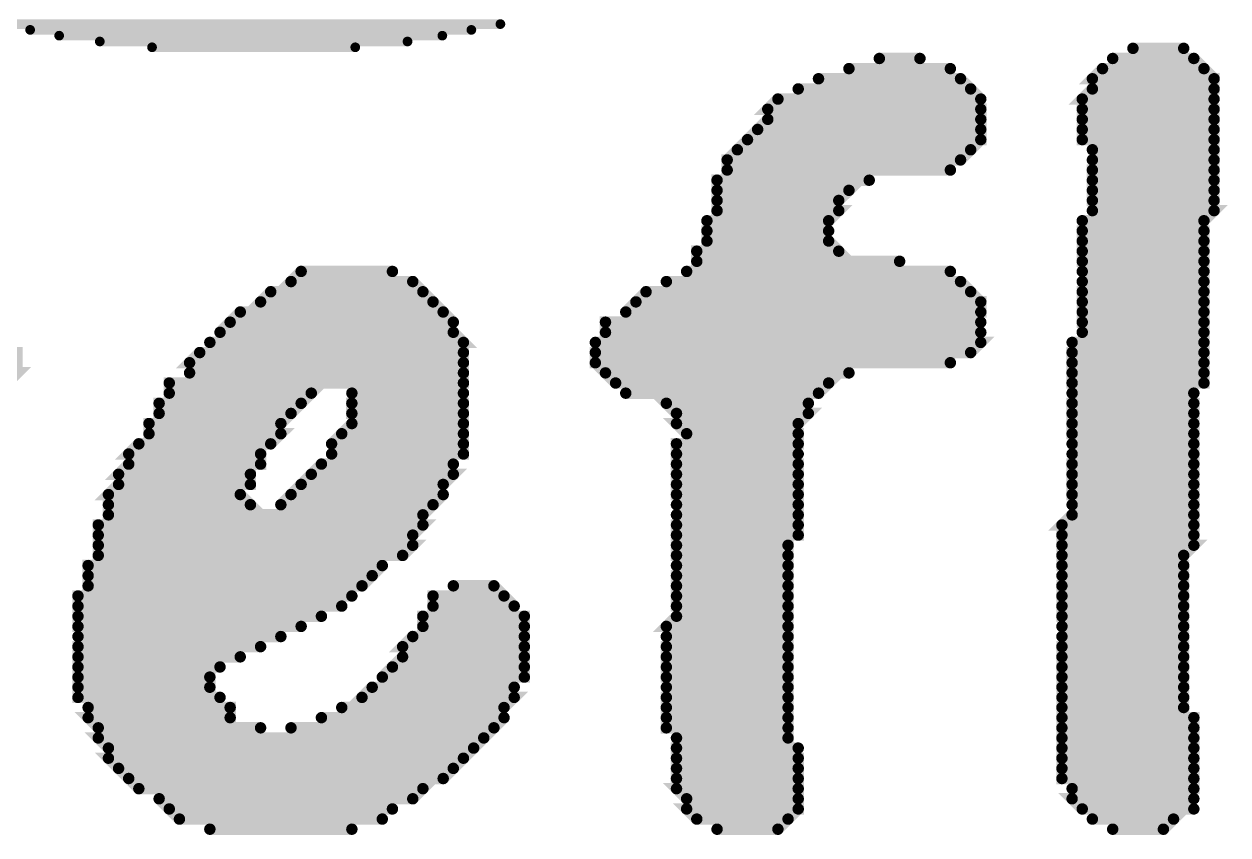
# Model space of a CAD drawing. Extents: x -3 to 111, y -1 to 54.
# Drawn here: x 78.047 to 81.207, y 8.837 to 10.967 of the extents above; entities that cross this region are included whole.
import ezdxf

# ---------------------------------------------------------------- set-up
doc = ezdxf.new("R2010")
doc.units = 0
doc.layers.add('PART_TOP_2DLINE_126', color=254, linetype='CONTINUOUS')

# ---------------------------------------------------------------- blocks, each defined once
blk = doc.blocks.new('SMOOTH_0$0254')
at = {"const_width": 0.0127}
blk.add_lwpolyline([(-0.00635, 0, 1), (0.00635, 0, 1)], format="xyb", close=True, dxfattribs=at)
blk = doc.blocks.new('SMOOTH_0$03')
at = {"const_width": 0.015}
blk.add_lwpolyline([(-0.0075, 0, 1), (0.0075, 0, 1)], format="xyb", close=True, dxfattribs=at)
blk = doc.blocks.new('PART_BODY_TOP_176')
at = {"layer": 'PART_TOP_2DLINE_126'}
for points, const_width in [([(3.5574, 0.7765), (4.868, 0.7765)], 0.0254), ([(3.6336, 0.7613), (4.7918, 0.7613)], 0.0254), ([(3.7098, 0.7461), (4.7156, 0.7461)], 0.0254), ([(3.8164, 0.7308), (4.6242, 0.7308)], 0.0254), ([(3.9536, 0.7156), (4.487, 0.7156)], 0.0254), ([(6.5284, 0.7128), (6.6616, 0.7128)], 0.03), ([(5.8627, 0.6862), (5.9693, 0.6862)], 0.03), ([(6.7414, 0.5796), (6.3953, 0.5796), (6.4219, 0.6063), (6.7414, 0.6063), (6.7414, 0.6329), (6.4219, 0.6329), (6.4485, 0.6595), (6.7148, 0.6595), (6.6882, 0.6862), (6.4752, 0.6862)], 0.03), ([(5.7829, 0.6595), (6.0491, 0.6595)], 0.03), ([(5.6497, 0.6063), (6.1024, 0.6063), (6.0758, 0.6329), (5.703, 0.6329)], 0.03), ([(6.0491, 0.3933), (5.4633, 0.3933), (5.4633, 0.4199), (6.0758, 0.4199), (6.1024, 0.4465), (5.49, 0.4465), (5.5166, 0.4731), (6.129, 0.4731), (6.129, 0.4998), (5.5432, 0.4998), (5.5698, 0.5264), (6.129, 0.5264), (6.129, 0.553), (5.5698, 0.553), (5.5965, 0.5796), (6.129, 0.5796)], 0.03), ([(6.4219, 0.4199), (6.7414, 0.4199), (6.7414, 0.4465), (6.4219, 0.4465)], 0.03), ([(5.4101, 0.2601), (5.7296, 0.2601), (5.7562, 0.2867), (5.4367, 0.2867), (5.4367, 0.3134), (5.7562, 0.3134), (5.7829, 0.34), (5.4367, 0.34), (5.4367, 0.3666), (5.8361, 0.3666)], 0.03), ([(6.3953, 0.2601), (6.7148, 0.2601), (6.7414, 0.2867), (6.4219, 0.2867)], 0.03), ([(5.916, 0.1536), (5.3835, 0.1536), (5.3835, 0.1802), (5.7562, 0.1802), (5.7296, 0.2069), (5.4101, 0.2069), (5.4101, 0.2335), (5.7296, 0.2335)], 0.03), ([(4.7444, -0.0062), (4.1586, -0.0062), (4.1852, 0.0205), (4.7178, 0.0205), (4.6911, 0.0471), (4.2385, 0.0471), (4.2651, 0.0737), (4.6645, 0.0737), (4.6379, 0.1004), (4.3184, 0.1004), (4.345, 0.127), (4.5846, 0.127)], 0.03), ([(5.3568, 0.127), (6.0491, 0.127)], 0.03), ([(6.3953, 0.1004), (6.7148, 0.1004), (6.7148, 0.127), (6.3953, 0.127)], 0.03), ([(5.1971, 0.0205), (6.129, 0.0205), (6.129, 0.0471), (5.2237, 0.0471), (5.2503, 0.0737), (6.1024, 0.0737), (6.0758, 0.1004), (5.3036, 0.1004)], 0.03), ([(6.129, -0.0328), (5.1438, -0.0328), (5.1438, -0.0062), (6.129, -0.0062)], 0.03), ([(4.1053, -0.0594), (4.771, -0.0594), (4.7444, -0.0328), (4.132, -0.0328)], 0.03), ([(6.3687, -0.0594), (6.7148, -0.0594), (6.7148, -0.0328), (6.3953, -0.0328)], 0.03), ([(6.0491, -0.1127), (5.1172, -0.1127), (5.1172, -0.086), (6.1024, -0.086), (6.129, -0.0594), (5.1172, -0.0594)], 0.03), ([(4.0521, -0.1393), (4.771, -0.1393), (4.771, -0.086), (4.0787, -0.086), (4.0521, -0.1127), (4.771, -0.1127), (4.771, -0.1659), (3.9988, -0.1659), (3.9988, -0.1926), (4.3716, -0.1926), (4.345, -0.2192), (3.9722, -0.2192), (3.9722, -0.2458), (4.3184, -0.2458), (4.2917, -0.2724), (3.9456, -0.2724), (3.9456, -0.2991), (4.2917, -0.2991), (4.2651, -0.3257), (3.9189, -0.3257), (3.8923, -0.3523), (4.2385, -0.3523), (4.2385, -0.3789), (3.8923, -0.3789), (3.8657, -0.4056), (4.2118, -0.4056), (4.2118, -0.4322), (3.8657, -0.4322), (3.8391, -0.4588), (4.1852, -0.4588), (4.2118, -0.4855), (3.8391, -0.4855), (3.8391, -0.5121), (4.6645, -0.5121), (4.6911, -0.4855), (4.2917, -0.4855)], 0.03), ([(5.1971, -0.1926), (5.703, -0.1926), (5.7296, -0.1659), (5.1704, -0.1659), (5.1438, -0.1393), (5.7829, -0.1393)], 0.03), ([(4.4781, -0.1926), (4.771, -0.1926)], 0.03), ([(6.3687, -0.1926), (6.6882, -0.1926)], 0.03), ([(5.6497, -0.3523), (5.3302, -0.3523), (5.3302, -0.3257), (5.6497, -0.3257), (5.6497, -0.2991), (5.3568, -0.2991), (5.3302, -0.2724), (5.6497, -0.2724), (5.6764, -0.2458), (5.3302, -0.2458), (5.3036, -0.2192), (5.6764, -0.2192)], 0.03), ([(4.4249, -0.3523), (4.771, -0.3523), (4.771, -0.3257), (4.4249, -0.3257)], 0.03), ([(6.3687, -0.3523), (6.6882, -0.3523), (6.6882, -0.3257), (6.3687, -0.3257)], 0.03), ([(4.7178, -0.4588), (4.3184, -0.4588), (4.345, -0.4322), (4.7178, -0.4322), (4.7444, -0.4056), (4.3716, -0.4056), (4.3982, -0.3789), (4.7444, -0.3789)], 0.03), ([(5.3302, -0.5121), (5.6497, -0.5121), (5.6497, -0.4855), (5.3302, -0.4855)], 0.03), ([(6.342, -0.6718), (6.6616, -0.6718), (6.6616, -0.6452), (6.342, -0.6452), (6.342, -0.6186), (6.6616, -0.6186), (6.6882, -0.592), (6.342, -0.592), (6.342, -0.5653), (6.6882, -0.5653), (6.6882, -0.5387), (6.342, -0.5387), (6.3687, -0.5121), (6.6882, -0.5121), (6.6882, -0.4855), (6.3687, -0.4855)], 0.03), ([(4.558, -0.6452), (3.7858, -0.6452), (3.7858, -0.6985), (4.5047, -0.6985), (4.5314, -0.6718), (3.7858, -0.6718)], 0.03), ([(5.3036, -0.8316), (5.6231, -0.8316), (5.6231, -0.805), (5.3036, -0.805), (5.3302, -0.7784), (5.6231, -0.7784), (5.6231, -0.7517), (5.3302, -0.7517), (5.3302, -0.6985), (5.6231, -0.6985), (5.6231, -0.7251), (5.3302, -0.7251), (5.3302, -0.6718), (5.6231, -0.6718), (5.6231, -0.6452), (5.3302, -0.6452)], 0.03), ([(4.9042, -0.7517), (4.6911, -0.7517), (4.6911, -0.7251), (4.8775, -0.7251), (4.8509, -0.6985), (4.7444, -0.6985)], 0.03), ([(4.4515, -0.7517), (3.7592, -0.7517), (3.7592, -0.7251), (4.4781, -0.7251)], 0.03), ([(4.345, -0.805), (3.7592, -0.805), (3.7592, -0.7784), (4.3982, -0.7784)], 0.03), ([(4.558, -0.9381), (4.9308, -0.9381), (4.9308, -0.9115), (4.5846, -0.9115), (4.6113, -0.8849), (4.9308, -0.8849), (4.9308, -0.8582), (4.6113, -0.8582), (4.6379, -0.8316), (4.9308, -0.8316), (4.9308, -0.7784), (4.6645, -0.7784), (4.6645, -0.805), (4.9308, -0.805)], 0.03), ([(6.342, -0.8316), (6.6616, -0.8316), (6.6616, -0.805), (6.342, -0.805)], 0.03), ([(3.7592, -0.8316), (4.2917, -0.8316)], 0.03), ([(4.1852, -0.8849), (3.7592, -0.8849), (3.7592, -0.8582), (4.2385, -0.8582)], 0.03), ([(4.132, -0.9914), (3.7592, -0.9914), (3.7592, -0.9647), (4.1053, -0.9647), (4.1053, -0.9381), (3.7592, -0.9381), (3.7592, -0.9115), (4.132, -0.9115)], 0.03), ([(4.4515, -1.018), (4.8775, -1.018), (4.9042, -0.9914), (4.5047, -0.9914), (4.5314, -0.9647), (4.9042, -0.9647)], 0.03), ([(5.3302, -1.0979), (5.6231, -1.0979), (5.6231, -1.0713), (5.3036, -1.0713), (5.3036, -1.018), (5.6231, -1.018), (5.6231, -1.0446), (5.3036, -1.0446), (5.3036, -0.9914), (5.6231, -0.9914), (5.6231, -0.9647), (5.3036, -0.9647)], 0.03), ([(6.3687, -1.231), (6.6882, -1.231), (6.6882, -1.2044), (6.342, -1.2044), (6.342, -1.1511), (6.6882, -1.1511), (6.6882, -1.1778), (6.342, -1.1778), (6.342, -1.1245), (6.6882, -1.1245), (6.6882, -1.0979), (6.342, -1.0979), (6.342, -1.0713), (6.6882, -1.0713), (6.6882, -1.0446), (6.342, -1.0446), (6.342, -1.018), (6.6616, -1.018), (6.6616, -0.9647), (6.342, -0.9647), (6.342, -0.9914), (6.6616, -0.9914)], 0.03), ([(4.2385, -1.0713), (3.8124, -1.0713), (3.7858, -1.0446), (4.1586, -1.0446), (4.1586, -1.018), (3.7858, -1.018)], 0.03), ([(4.3982, -1.0446), (4.8775, -1.0446)], 0.03), ([(3.9722, -1.2576), (4.6379, -1.2576), (4.6645, -1.231), (3.9189, -1.231), (3.8923, -1.2044), (4.7178, -1.2044), (4.7444, -1.1778), (3.8657, -1.1778), (3.8391, -1.1511), (4.771, -1.1511), (4.7977, -1.1245), (3.8391, -1.1245), (3.8124, -1.0979), (4.8243, -1.0979), (4.8509, -1.0713), (4.3184, -1.0713)], 0.03), ([(5.4367, -1.3375), (5.5965, -1.3375), (5.6231, -1.3109), (5.3835, -1.3109), (5.3568, -1.2843), (5.6497, -1.2843), (5.6497, -1.2576), (5.3568, -1.2576), (5.3302, -1.231), (5.6497, -1.231), (5.6497, -1.2044), (5.3302, -1.2044), (5.3302, -1.1511), (5.6497, -1.1511), (5.6497, -1.1778), (5.3302, -1.1778), (5.3302, -1.1245), (5.6497, -1.1245)], 0.03), ([(6.6882, -1.2843), (6.3953, -1.2843), (6.3687, -1.2576), (6.6882, -1.2576)], 0.03), ([(4.558, -1.3109), (4.0255, -1.3109), (3.9988, -1.2843), (4.5846, -1.2843)], 0.03), ([(4.1053, -1.3375), (4.4781, -1.3375)], 0.03), ([(6.4752, -1.3375), (6.6083, -1.3375), (6.6349, -1.3109), (6.4219, -1.3109)], 0.03)]:
    blk.add_lwpolyline(points, dxfattribs=dict(at, const_width=const_width))
at = {"layer": 'PART_TOP_2DLINE_126', "const_width": 0.03}
for points in [[(6.3953, 0.4731), (6.7414, 0.4731), (6.7414, 0.5264), (6.3953, 0.5264), (6.3953, 0.553), (6.7414, 0.553), (6.7414, 0.4998), (6.3953, 0.4998)], [(6.4219, 0.3134), (6.7414, 0.3134), (6.7414, 0.34), (6.4219, 0.34), (6.4219, 0.3933), (6.7414, 0.3933), (6.7414, 0.3666), (6.4219, 0.3666)], [(6.3953, 0.1536), (6.7148, 0.1536), (6.7148, 0.1802), (6.3953, 0.1802), (6.3953, 0.2335), (6.7148, 0.2335), (6.7148, 0.2069), (6.3953, 0.2069)], [(6.3953, -0.0062), (6.7148, -0.0062), (6.7148, 0.0205), (6.3953, 0.0205), (6.3953, 0.0737), (6.7148, 0.0737), (6.7148, 0.0471), (6.3953, 0.0471)], [(2.6408, -0.1659), (3.5728, -0.1659), (3.5994, -0.1393), (2.6408, -0.1393), (2.6408, -0.086), (3.5994, -0.086), (3.5994, -0.1127), (2.6408, -0.1127)], [(6.3687, -0.1659), (6.7148, -0.1659), (6.7148, -0.1393), (6.3687, -0.1393), (6.3687, -0.086), (6.7148, -0.086), (6.7148, -0.1127), (6.3687, -0.1127)], [(4.4515, -0.2991), (4.771, -0.2991), (4.771, -0.2458), (4.4781, -0.2458), (4.4781, -0.2192), (4.771, -0.2192), (4.771, -0.2724), (4.4781, -0.2724)], [(6.3687, -0.2991), (6.6882, -0.2991), (6.6882, -0.2724), (6.3687, -0.2724), (6.3687, -0.2192), (6.6882, -0.2192), (6.6882, -0.2458), (6.3687, -0.2458)], [(5.3302, -0.4588), (5.6497, -0.4588), (5.6497, -0.4322), (5.3302, -0.4322), (5.3302, -0.3789), (5.6497, -0.3789), (5.6497, -0.4056), (5.3302, -0.4056)], [(6.3687, -0.4588), (6.6882, -0.4588), (6.6882, -0.4322), (6.3687, -0.4322), (6.3687, -0.3789), (6.6882, -0.3789), (6.6882, -0.4056), (6.3687, -0.4056)], [(3.8124, -0.6186), (4.6113, -0.6186), (4.6379, -0.592), (3.8124, -0.592), (3.8124, -0.5387), (4.6645, -0.5387), (4.6379, -0.5653), (3.8124, -0.5653)], [(5.3302, -0.6186), (5.6231, -0.6186), (5.6231, -0.592), (5.3302, -0.592), (5.3302, -0.5387), (5.6497, -0.5387), (5.6497, -0.5653), (5.3302, -0.5653)], [(6.342, -0.7784), (6.6616, -0.7784), (6.6616, -0.7517), (6.342, -0.7517), (6.342, -0.6985), (6.6616, -0.6985), (6.6616, -0.7251), (6.342, -0.7251)], [(5.3036, -0.9381), (5.6231, -0.9381), (5.6231, -0.9115), (5.3036, -0.9115), (5.3036, -0.8582), (5.6231, -0.8582), (5.6231, -0.8849), (5.3036, -0.8849)], [(6.342, -0.9381), (6.6616, -0.9381), (6.6616, -0.9115), (6.342, -0.9115), (6.342, -0.8582), (6.6616, -0.8582), (6.6616, -0.8849), (6.342, -0.8849)]]:
    blk.add_lwpolyline(points, close=True, dxfattribs=at)
at = {"layer": 'PART_TOP_2DLINE_126'}
for name, p in [('SMOOTH_0$0254', (3.6336, 0.7613)), ('SMOOTH_0$0254', (3.7098, 0.7461)), ('SMOOTH_0$0254', (4.7156, 0.7461)), ('SMOOTH_0$0254', (4.7918, 0.7613)), ('SMOOTH_0$0254', (4.868, 0.7765)), ('SMOOTH_0$0254', (3.8164, 0.7308)), ('SMOOTH_0$0254', (3.9536, 0.7156)), ('SMOOTH_0$0254', (4.487, 0.7156)), ('SMOOTH_0$0254', (4.6242, 0.7308)), ('SMOOTH_0$03', (6.5284, 0.7128)), ('SMOOTH_0$03', (6.6616, 0.7128)), ('SMOOTH_0$03', (5.8627, 0.6862)), ('SMOOTH_0$03', (5.9693, 0.6862)), ('SMOOTH_0$03', (6.4752, 0.6862)), ('SMOOTH_0$03', (6.6882, 0.6862)), ('SMOOTH_0$03', (5.7829, 0.6595)), ('SMOOTH_0$03', (6.0491, 0.6595)), ('SMOOTH_0$03', (6.4485, 0.6595)), ('SMOOTH_0$03', (6.7148, 0.6595)), ('SMOOTH_0$03', (5.703, 0.6329)), ('SMOOTH_0$03', (6.0758, 0.6329)), ('SMOOTH_0$03', (6.4219, 0.6329)), ('SMOOTH_0$03', (6.7414, 0.6329)), ('SMOOTH_0$03', (5.6497, 0.6063)), ('SMOOTH_0$03', (6.1024, 0.6063)), ('SMOOTH_0$03', (6.4219, 0.6063)), ('SMOOTH_0$03', (6.7414, 0.6063)), ('SMOOTH_0$03', (5.5965, 0.5796)), ('SMOOTH_0$03', (6.129, 0.5796)), ('SMOOTH_0$03', (6.3953, 0.5796)), ('SMOOTH_0$03', (6.7414, 0.5796)), ('SMOOTH_0$03', (5.5698, 0.553)), ('SMOOTH_0$03', (5.5698, 0.5264)), ('SMOOTH_0$03', (6.129, 0.553)), ('SMOOTH_0$03', (6.129, 0.5264)), ('SMOOTH_0$03', (6.3953, 0.553)), ('SMOOTH_0$03', (6.3953, 0.5264)), ('SMOOTH_0$03', (6.7414, 0.553)), ('SMOOTH_0$03', (6.7414, 0.5264)), ('SMOOTH_0$03', (5.5432, 0.4998)), ('SMOOTH_0$03', (6.129, 0.4998)), ('SMOOTH_0$03', (6.3953, 0.4998)), ('SMOOTH_0$03', (6.7414, 0.4998)), ('SMOOTH_0$03', (5.5166, 0.4731)), ('SMOOTH_0$03', (6.129, 0.4731)), ('SMOOTH_0$03', (6.3953, 0.4731)), ('SMOOTH_0$03', (6.7414, 0.4731)), ('SMOOTH_0$03', (5.49, 0.4465)), ('SMOOTH_0$03', (6.1024, 0.4465)), ('SMOOTH_0$03', (6.4219, 0.4465)), ('SMOOTH_0$03', (6.7414, 0.4465)), ('SMOOTH_0$03', (5.4633, 0.4199)), ('SMOOTH_0$03', (6.0758, 0.4199)), ('SMOOTH_0$03', (6.4219, 0.4199)), ('SMOOTH_0$03', (6.7414, 0.4199)), ('SMOOTH_0$03', (5.4367, 0.3666)), ('SMOOTH_0$03', (5.4633, 0.3933)), ('SMOOTH_0$03', (5.8361, 0.3666)), ('SMOOTH_0$03', (6.0491, 0.3933)), ('SMOOTH_0$03', (6.4219, 0.3933)), ('SMOOTH_0$03', (6.4219, 0.3666)), ('SMOOTH_0$03', (6.7414, 0.3933)), ('SMOOTH_0$03', (6.7414, 0.3666)), ('SMOOTH_0$03', (5.4367, 0.34)), ('SMOOTH_0$03', (5.7829, 0.34)), ('SMOOTH_0$03', (6.4219, 0.34)), ('SMOOTH_0$03', (6.7414, 0.34)), ('SMOOTH_0$03', (5.4367, 0.3134)), ('SMOOTH_0$03', (5.7562, 0.3134)), ('SMOOTH_0$03', (6.4219, 0.3134)), ('SMOOTH_0$03', (6.7414, 0.3134)), ('SMOOTH_0$03', (5.4367, 0.2867)), ('SMOOTH_0$03', (5.7562, 0.2867)), ('SMOOTH_0$03', (6.4219, 0.2867)), ('SMOOTH_0$03', (6.7414, 0.2867)), ('SMOOTH_0$03', (5.4101, 0.2601)), ('SMOOTH_0$03', (5.7296, 0.2601)), ('SMOOTH_0$03', (6.3953, 0.2601)), ('SMOOTH_0$03', (6.7148, 0.2601)), ('SMOOTH_0$03', (5.4101, 0.2335)), ('SMOOTH_0$03', (5.4101, 0.2069)), ('SMOOTH_0$03', (5.7296, 0.2335)), ('SMOOTH_0$03', (5.7296, 0.2069)), ('SMOOTH_0$03', (6.3953, 0.2335)), ('SMOOTH_0$03', (6.3953, 0.2069)), ('SMOOTH_0$03', (6.7148, 0.2335)), ('SMOOTH_0$03', (6.7148, 0.2069)), ('SMOOTH_0$03', (5.3835, 0.1802)), ('SMOOTH_0$03', (5.7562, 0.1802)), ('SMOOTH_0$03', (6.3953, 0.1802)), ('SMOOTH_0$03', (6.7148, 0.1802)), ('SMOOTH_0$03', (5.3835, 0.1536)), ('SMOOTH_0$03', (5.916, 0.1536)), ('SMOOTH_0$03', (6.3953, 0.1536)), ('SMOOTH_0$03', (6.7148, 0.1536)), ('SMOOTH_0$03', (4.345, 0.127)), ('SMOOTH_0$03', (4.5846, 0.127)), ('SMOOTH_0$03', (5.3568, 0.127)), ('SMOOTH_0$03', (6.0491, 0.127)), ('SMOOTH_0$03', (6.3953, 0.127)), ('SMOOTH_0$03', (6.7148, 0.127)), ('SMOOTH_0$03', (4.3184, 0.1004)), ('SMOOTH_0$03', (4.6379, 0.1004)), ('SMOOTH_0$03', (5.3036, 0.1004)), ('SMOOTH_0$03', (6.0758, 0.1004)), ('SMOOTH_0$03', (6.3953, 0.1004)), ('SMOOTH_0$03', (6.7148, 0.1004)), ('SMOOTH_0$03', (4.2651, 0.0737)), ('SMOOTH_0$03', (4.6645, 0.0737)), ('SMOOTH_0$03', (5.2503, 0.0737)), ('SMOOTH_0$03', (6.1024, 0.0737)), ('SMOOTH_0$03', (6.3953, 0.0737)), ('SMOOTH_0$03', (6.7148, 0.0737)), ('SMOOTH_0$03', (4.1852, 0.0205)), ('SMOOTH_0$03', (4.2385, 0.0471)), ('SMOOTH_0$03', (4.6911, 0.0471)), ('SMOOTH_0$03', (4.7178, 0.0205)), ('SMOOTH_0$03', (5.1971, 0.0205)), ('SMOOTH_0$03', (5.2237, 0.0471)), ('SMOOTH_0$03', (6.129, 0.0471)), ('SMOOTH_0$03', (6.129, 0.0205)), ('SMOOTH_0$03', (6.3953, 0.0471)), ('SMOOTH_0$03', (6.3953, 0.0205)), ('SMOOTH_0$03', (6.7148, 0.0471)), ('SMOOTH_0$03', (6.7148, 0.0205)), ('SMOOTH_0$03', (4.1586, -0.0062)), ('SMOOTH_0$03', (4.7444, -0.0062)), ('SMOOTH_0$03', (5.1438, -0.0062)), ('SMOOTH_0$03', (6.129, -0.0062)), ('SMOOTH_0$03', (6.3953, -0.0062)), ('SMOOTH_0$03', (6.7148, -0.0062)), ('SMOOTH_0$03', (4.132, -0.0328)), ('SMOOTH_0$03', (4.7444, -0.0328)), ('SMOOTH_0$03', (5.1438, -0.0328)), ('SMOOTH_0$03', (6.129, -0.0328)), ('SMOOTH_0$03', (6.3953, -0.0328)), ('SMOOTH_0$03', (6.7148, -0.0328)), ('SMOOTH_0$03', (4.1053, -0.0594)), ('SMOOTH_0$03', (4.771, -0.0594)), ('SMOOTH_0$03', (5.1172, -0.0594)), ('SMOOTH_0$03', (6.129, -0.0594)), ('SMOOTH_0$03', (6.3687, -0.0594)), ('SMOOTH_0$03', (6.7148, -0.0594)), ('SMOOTH_0$03', (4.0787, -0.086)), ('SMOOTH_0$03', (4.771, -0.086)), ('SMOOTH_0$03', (5.1172, -0.086)), ('SMOOTH_0$03', (6.1024, -0.086)), ('SMOOTH_0$03', (6.3687, -0.086)), ('SMOOTH_0$03', (6.7148, -0.086)), ('SMOOTH_0$03', (4.0521, -0.1127)), ('SMOOTH_0$03', (4.0521, -0.1393)), ('SMOOTH_0$03', (4.771, -0.1127)), ('SMOOTH_0$03', (4.771, -0.1393)), ('SMOOTH_0$03', (5.1172, -0.1127)), ('SMOOTH_0$03', (5.1438, -0.1393)), ('SMOOTH_0$03', (5.7829, -0.1393)), ('SMOOTH_0$03', (6.0491, -0.1127)), ('SMOOTH_0$03', (6.3687, -0.1127)), ('SMOOTH_0$03', (6.3687, -0.1393)), ('SMOOTH_0$03', (6.7148, -0.1127)), ('SMOOTH_0$03', (6.7148, -0.1393)), ('SMOOTH_0$03', (3.9988, -0.1659)), ('SMOOTH_0$03', (4.771, -0.1659)), ('SMOOTH_0$03', (5.1704, -0.1659)), ('SMOOTH_0$03', (5.7296, -0.1659)), ('SMOOTH_0$03', (6.3687, -0.1659)), ('SMOOTH_0$03', (6.7148, -0.1659)), ('SMOOTH_0$03', (3.9988, -0.1926)), ('SMOOTH_0$03', (4.3716, -0.1926)), ('SMOOTH_0$03', (4.4781, -0.1926)), ('SMOOTH_0$03', (4.771, -0.1926)), ('SMOOTH_0$03', (5.1971, -0.1926)), ('SMOOTH_0$03', (5.703, -0.1926)), ('SMOOTH_0$03', (6.3687, -0.1926)), ('SMOOTH_0$03', (6.6882, -0.1926)), ('SMOOTH_0$03', (3.9722, -0.2192)), ('SMOOTH_0$03', (4.345, -0.2192)), ('SMOOTH_0$03', (4.4781, -0.2192)), ('SMOOTH_0$03', (4.771, -0.2192)), ('SMOOTH_0$03', (5.3036, -0.2192)), ('SMOOTH_0$03', (5.6764, -0.2192)), ('SMOOTH_0$03', (6.3687, -0.2192)), ('SMOOTH_0$03', (6.6882, -0.2192)), ('SMOOTH_0$03', (3.9722, -0.2458)), ('SMOOTH_0$03', (4.3184, -0.2458)), ('SMOOTH_0$03', (4.4781, -0.2458)), ('SMOOTH_0$03', (4.771, -0.2458)), ('SMOOTH_0$03', (5.3302, -0.2458)), ('SMOOTH_0$03', (5.6764, -0.2458)), ('SMOOTH_0$03', (6.3687, -0.2458)), ('SMOOTH_0$03', (6.6882, -0.2458)), ('SMOOTH_0$03', (3.9456, -0.2724)), ('SMOOTH_0$03', (3.9456, -0.2991)), ('SMOOTH_0$03', (4.2917, -0.2724)), ('SMOOTH_0$03', (4.2917, -0.2991)), ('SMOOTH_0$03', (4.4515, -0.2991)), ('SMOOTH_0$03', (4.4781, -0.2724)), ('SMOOTH_0$03', (4.771, -0.2724)), ('SMOOTH_0$03', (4.771, -0.2991)), ('SMOOTH_0$03', (5.3302, -0.2724)), ('SMOOTH_0$03', (5.3568, -0.2991)), ('SMOOTH_0$03', (5.6497, -0.2724)), ('SMOOTH_0$03', (5.6497, -0.2991)), ('SMOOTH_0$03', (6.3687, -0.2724)), ('SMOOTH_0$03', (6.3687, -0.2991)), ('SMOOTH_0$03', (6.6882, -0.2724)), ('SMOOTH_0$03', (6.6882, -0.2991)), ('SMOOTH_0$03', (3.9189, -0.3257)), ('SMOOTH_0$03', (4.2651, -0.3257)), ('SMOOTH_0$03', (4.4249, -0.3257)), ('SMOOTH_0$03', (4.771, -0.3257)), ('SMOOTH_0$03', (5.3302, -0.3257)), ('SMOOTH_0$03', (5.6497, -0.3257)), ('SMOOTH_0$03', (6.3687, -0.3257)), ('SMOOTH_0$03', (6.6882, -0.3257)), ('SMOOTH_0$03', (3.8923, -0.3523)), ('SMOOTH_0$03', (4.2385, -0.3523)), ('SMOOTH_0$03', (4.4249, -0.3523)), ('SMOOTH_0$03', (4.771, -0.3523)), ('SMOOTH_0$03', (5.3302, -0.3523)), ('SMOOTH_0$03', (5.6497, -0.3523)), ('SMOOTH_0$03', (6.3687, -0.3523)), ('SMOOTH_0$03', (6.6882, -0.3523)), ('SMOOTH_0$03', (3.8923, -0.3789)), ('SMOOTH_0$03', (4.2385, -0.3789)), ('SMOOTH_0$03', (4.3982, -0.3789)), ('SMOOTH_0$03', (4.7444, -0.3789)), ('SMOOTH_0$03', (5.3302, -0.3789)), ('SMOOTH_0$03', (5.6497, -0.3789)), ('SMOOTH_0$03', (6.3687, -0.3789)), ('SMOOTH_0$03', (6.6882, -0.3789)), ('SMOOTH_0$03', (3.8657, -0.4056)), ('SMOOTH_0$03', (4.2118, -0.4056)), ('SMOOTH_0$03', (4.3716, -0.4056)), ('SMOOTH_0$03', (4.7444, -0.4056)), ('SMOOTH_0$03', (5.3302, -0.4056)), ('SMOOTH_0$03', (5.6497, -0.4056)), ('SMOOTH_0$03', (6.3687, -0.4056)), ('SMOOTH_0$03', (6.6882, -0.4056)), ('SMOOTH_0$03', (3.8657, -0.4322)), ('SMOOTH_0$03', (4.2118, -0.4322)), ('SMOOTH_0$03', (4.345, -0.4322)), ('SMOOTH_0$03', (4.7178, -0.4322)), ('SMOOTH_0$03', (5.3302, -0.4322)), ('SMOOTH_0$03', (5.6497, -0.4322)), ('SMOOTH_0$03', (6.3687, -0.4322)), ('SMOOTH_0$03', (6.6882, -0.4322)), ('SMOOTH_0$03', (3.8391, -0.4588)), ('SMOOTH_0$03', (3.8391, -0.4855)), ('SMOOTH_0$03', (4.1852, -0.4588)), ('SMOOTH_0$03', (4.2118, -0.4855)), ('SMOOTH_0$03', (4.2917, -0.4855)), ('SMOOTH_0$03', (4.3184, -0.4588)), ('SMOOTH_0$03', (4.6911, -0.4855)), ('SMOOTH_0$03', (4.7178, -0.4588)), ('SMOOTH_0$03', (5.3302, -0.4588)), ('SMOOTH_0$03', (5.3302, -0.4855)), ('SMOOTH_0$03', (5.6497, -0.4588)), ('SMOOTH_0$03', (5.6497, -0.4855)), ('SMOOTH_0$03', (6.3687, -0.4588)), ('SMOOTH_0$03', (6.3687, -0.4855)), ('SMOOTH_0$03', (6.6882, -0.4588)), ('SMOOTH_0$03', (6.6882, -0.4855)), ('SMOOTH_0$03', (3.8391, -0.5121)), ('SMOOTH_0$03', (4.6645, -0.5121)), ('SMOOTH_0$03', (5.3302, -0.5121)), ('SMOOTH_0$03', (5.6497, -0.5121)), ('SMOOTH_0$03', (6.3687, -0.5121)), ('SMOOTH_0$03', (6.6882, -0.5121)), ('SMOOTH_0$03', (3.8124, -0.5387)), ('SMOOTH_0$03', (4.6645, -0.5387)), ('SMOOTH_0$03', (5.3302, -0.5387)), ('SMOOTH_0$03', (5.6497, -0.5387)), ('SMOOTH_0$03', (6.342, -0.5387)), ('SMOOTH_0$03', (6.6882, -0.5387)), ('SMOOTH_0$03', (3.8124, -0.5653)), ('SMOOTH_0$03', (4.6379, -0.5653)), ('SMOOTH_0$03', (5.3302, -0.5653)), ('SMOOTH_0$03', (5.6497, -0.5653)), ('SMOOTH_0$03', (6.342, -0.5653)), ('SMOOTH_0$03', (6.6882, -0.5653)), ('SMOOTH_0$03', (3.8124, -0.592)), ('SMOOTH_0$03', (4.6379, -0.592)), ('SMOOTH_0$03', (5.3302, -0.592)), ('SMOOTH_0$03', (5.6231, -0.592)), ('SMOOTH_0$03', (6.342, -0.592)), ('SMOOTH_0$03', (6.6882, -0.592)), ('SMOOTH_0$03', (3.7858, -0.6452)), ('SMOOTH_0$03', (3.8124, -0.6186)), ('SMOOTH_0$03', (4.558, -0.6452)), ('SMOOTH_0$03', (4.6113, -0.6186)), ('SMOOTH_0$03', (5.3302, -0.6186)), ('SMOOTH_0$03', (5.3302, -0.6452)), ('SMOOTH_0$03', (5.6231, -0.6186)), ('SMOOTH_0$03', (5.6231, -0.6452)), ('SMOOTH_0$03', (6.342, -0.6186)), ('SMOOTH_0$03', (6.342, -0.6452)), ('SMOOTH_0$03', (6.6616, -0.6186)), ('SMOOTH_0$03', (6.6616, -0.6452)), ('SMOOTH_0$03', (3.7858, -0.6718)), ('SMOOTH_0$03', (4.5314, -0.6718)), ('SMOOTH_0$03', (5.3302, -0.6718)), ('SMOOTH_0$03', (5.6231, -0.6718)), ('SMOOTH_0$03', (6.342, -0.6718)), ('SMOOTH_0$03', (6.6616, -0.6718)), ('SMOOTH_0$03', (3.7858, -0.6985)), ('SMOOTH_0$03', (4.5047, -0.6985)), ('SMOOTH_0$03', (4.7444, -0.6985)), ('SMOOTH_0$03', (4.8509, -0.6985)), ('SMOOTH_0$03', (5.3302, -0.6985)), ('SMOOTH_0$03', (5.6231, -0.6985)), ('SMOOTH_0$03', (6.342, -0.6985)), ('SMOOTH_0$03', (6.6616, -0.6985)), ('SMOOTH_0$03', (3.7592, -0.7251)), ('SMOOTH_0$03', (4.4781, -0.7251)), ('SMOOTH_0$03', (4.6911, -0.7251)), ('SMOOTH_0$03', (4.8775, -0.7251)), ('SMOOTH_0$03', (5.3302, -0.7251)), ('SMOOTH_0$03', (5.6231, -0.7251)), ('SMOOTH_0$03', (6.342, -0.7251)), ('SMOOTH_0$03', (6.6616, -0.7251)), ('SMOOTH_0$03', (3.7592, -0.7517)), ('SMOOTH_0$03', (4.4515, -0.7517)), ('SMOOTH_0$03', (4.6911, -0.7517)), ('SMOOTH_0$03', (4.9042, -0.7517)), ('SMOOTH_0$03', (5.3302, -0.7517)), ('SMOOTH_0$03', (5.6231, -0.7517)), ('SMOOTH_0$03', (6.342, -0.7517)), ('SMOOTH_0$03', (6.6616, -0.7517)), ('SMOOTH_0$03', (3.7592, -0.7784)), ('SMOOTH_0$03', (3.7592, -0.805)), ('SMOOTH_0$03', (4.345, -0.805)), ('SMOOTH_0$03', (4.3982, -0.7784)), ('SMOOTH_0$03', (4.6645, -0.7784)), ('SMOOTH_0$03', (4.6645, -0.805)), ('SMOOTH_0$03', (4.9308, -0.7784)), ('SMOOTH_0$03', (4.9308, -0.805)), ('SMOOTH_0$03', (5.3036, -0.805)), ('SMOOTH_0$03', (5.3302, -0.7784)), ('SMOOTH_0$03', (5.6231, -0.7784)), ('SMOOTH_0$03', (5.6231, -0.805)), ('SMOOTH_0$03', (6.342, -0.7784)), ('SMOOTH_0$03', (6.342, -0.805)), ('SMOOTH_0$03', (6.6616, -0.7784)), ('SMOOTH_0$03', (6.6616, -0.805)), ('SMOOTH_0$03', (3.7592, -0.8316)), ('SMOOTH_0$03', (4.2917, -0.8316)), ('SMOOTH_0$03', (4.6379, -0.8316)), ('SMOOTH_0$03', (4.9308, -0.8316)), ('SMOOTH_0$03', (5.3036, -0.8316)), ('SMOOTH_0$03', (5.6231, -0.8316)), ('SMOOTH_0$03', (6.342, -0.8316)), ('SMOOTH_0$03', (6.6616, -0.8316)), ('SMOOTH_0$03', (3.7592, -0.8582)), ('SMOOTH_0$03', (4.2385, -0.8582)), ('SMOOTH_0$03', (4.6113, -0.8582)), ('SMOOTH_0$03', (4.9308, -0.8582)), ('SMOOTH_0$03', (5.3036, -0.8582)), ('SMOOTH_0$03', (5.6231, -0.8582)), ('SMOOTH_0$03', (6.342, -0.8582)), ('SMOOTH_0$03', (6.6616, -0.8582)), ('SMOOTH_0$03', (3.7592, -0.8849)), ('SMOOTH_0$03', (4.1852, -0.8849)), ('SMOOTH_0$03', (4.6113, -0.8849)), ('SMOOTH_0$03', (4.9308, -0.8849)), ('SMOOTH_0$03', (5.3036, -0.8849)), ('SMOOTH_0$03', (5.6231, -0.8849)), ('SMOOTH_0$03', (6.342, -0.8849)), ('SMOOTH_0$03', (6.6616, -0.8849)), ('SMOOTH_0$03', (3.7592, -0.9115)), ('SMOOTH_0$03', (4.132, -0.9115)), ('SMOOTH_0$03', (4.5846, -0.9115)), ('SMOOTH_0$03', (4.9308, -0.9115)), ('SMOOTH_0$03', (5.3036, -0.9115)), ('SMOOTH_0$03', (5.6231, -0.9115)), ('SMOOTH_0$03', (6.342, -0.9115)), ('SMOOTH_0$03', (6.6616, -0.9115)), ('SMOOTH_0$03', (3.7592, -0.9381)), ('SMOOTH_0$03', (4.1053, -0.9381)), ('SMOOTH_0$03', (4.558, -0.9381)), ('SMOOTH_0$03', (4.9308, -0.9381)), ('SMOOTH_0$03', (5.3036, -0.9381)), ('SMOOTH_0$03', (5.6231, -0.9381)), ('SMOOTH_0$03', (6.342, -0.9381)), ('SMOOTH_0$03', (6.6616, -0.9381)), ('SMOOTH_0$03', (3.7592, -0.9647)), ('SMOOTH_0$03', (3.7592, -0.9914)), ('SMOOTH_0$03', (4.1053, -0.9647)), ('SMOOTH_0$03', (4.132, -0.9914)), ('SMOOTH_0$03', (4.5047, -0.9914)), ('SMOOTH_0$03', (4.5314, -0.9647)), ('SMOOTH_0$03', (4.9042, -0.9647)), ('SMOOTH_0$03', (4.9042, -0.9914)), ('SMOOTH_0$03', (5.3036, -0.9647)), ('SMOOTH_0$03', (5.3036, -0.9914)), ('SMOOTH_0$03', (5.6231, -0.9647)), ('SMOOTH_0$03', (5.6231, -0.9914)), ('SMOOTH_0$03', (6.342, -0.9647)), ('SMOOTH_0$03', (6.342, -0.9914)), ('SMOOTH_0$03', (6.6616, -0.9647)), ('SMOOTH_0$03', (6.6616, -0.9914)), ('SMOOTH_0$03', (3.7858, -1.018)), ('SMOOTH_0$03', (4.1586, -1.018)), ('SMOOTH_0$03', (4.4515, -1.018)), ('SMOOTH_0$03', (4.8775, -1.018)), ('SMOOTH_0$03', (5.3036, -1.018)), ('SMOOTH_0$03', (5.6231, -1.018)), ('SMOOTH_0$03', (6.342, -1.018)), ('SMOOTH_0$03', (6.6616, -1.018)), ('SMOOTH_0$03', (3.7858, -1.0446)), ('SMOOTH_0$03', (4.1586, -1.0446)), ('SMOOTH_0$03', (4.3982, -1.0446)), ('SMOOTH_0$03', (4.8775, -1.0446)), ('SMOOTH_0$03', (5.3036, -1.0446)), ('SMOOTH_0$03', (5.6231, -1.0446)), ('SMOOTH_0$03', (6.342, -1.0446)), ('SMOOTH_0$03', (6.6882, -1.0446)), ('SMOOTH_0$03', (3.8124, -1.0713)), ('SMOOTH_0$03', (4.2385, -1.0713)), ('SMOOTH_0$03', (4.3184, -1.0713)), ('SMOOTH_0$03', (4.8509, -1.0713)), ('SMOOTH_0$03', (5.3036, -1.0713)), ('SMOOTH_0$03', (5.6231, -1.0713)), ('SMOOTH_0$03', (6.342, -1.0713)), ('SMOOTH_0$03', (6.6882, -1.0713)), ('SMOOTH_0$03', (3.8124, -1.0979)), ('SMOOTH_0$03', (4.8243, -1.0979)), ('SMOOTH_0$03', (5.3302, -1.0979)), ('SMOOTH_0$03', (5.6231, -1.0979)), ('SMOOTH_0$03', (6.342, -1.0979)), ('SMOOTH_0$03', (6.6882, -1.0979)), ('SMOOTH_0$03', (3.8391, -1.1245)), ('SMOOTH_0$03', (3.8391, -1.1511)), ('SMOOTH_0$03', (4.771, -1.1511)), ('SMOOTH_0$03', (4.7977, -1.1245)), ('SMOOTH_0$03', (5.3302, -1.1245)), ('SMOOTH_0$03', (5.3302, -1.1511)), ('SMOOTH_0$03', (5.6497, -1.1245)), ('SMOOTH_0$03', (5.6497, -1.1511)), ('SMOOTH_0$03', (6.342, -1.1245)), ('SMOOTH_0$03', (6.342, -1.1511)), ('SMOOTH_0$03', (6.6882, -1.1245)), ('SMOOTH_0$03', (6.6882, -1.1511)), ('SMOOTH_0$03', (3.8657, -1.1778)), ('SMOOTH_0$03', (4.7444, -1.1778)), ('SMOOTH_0$03', (5.3302, -1.1778)), ('SMOOTH_0$03', (5.6497, -1.1778)), ('SMOOTH_0$03', (6.342, -1.1778)), ('SMOOTH_0$03', (6.6882, -1.1778)), ('SMOOTH_0$03', (3.8923, -1.2044)), ('SMOOTH_0$03', (4.7178, -1.2044)), ('SMOOTH_0$03', (5.3302, -1.2044)), ('SMOOTH_0$03', (5.6497, -1.2044)), ('SMOOTH_0$03', (6.342, -1.2044)), ('SMOOTH_0$03', (6.6882, -1.2044)), ('SMOOTH_0$03', (3.9189, -1.231)), ('SMOOTH_0$03', (4.6645, -1.231)), ('SMOOTH_0$03', (5.3302, -1.231)), ('SMOOTH_0$03', (5.6497, -1.231)), ('SMOOTH_0$03', (6.3687, -1.231)), ('SMOOTH_0$03', (6.6882, -1.231)), ('SMOOTH_0$03', (3.9722, -1.2576)), ('SMOOTH_0$03', (4.6379, -1.2576)), ('SMOOTH_0$03', (5.3568, -1.2576)), ('SMOOTH_0$03', (5.6497, -1.2576)), ('SMOOTH_0$03', (6.3687, -1.2576)), ('SMOOTH_0$03', (6.6882, -1.2576)), ('SMOOTH_0$03', (3.9988, -1.2843)), ('SMOOTH_0$03', (4.5846, -1.2843)), ('SMOOTH_0$03', (5.3568, -1.2843)), ('SMOOTH_0$03', (5.6497, -1.2843)), ('SMOOTH_0$03', (6.3953, -1.2843)), ('SMOOTH_0$03', (6.6882, -1.2843)), ('SMOOTH_0$03', (4.0255, -1.3109)), ('SMOOTH_0$03', (4.1053, -1.3375)), ('SMOOTH_0$03', (4.4781, -1.3375)), ('SMOOTH_0$03', (4.558, -1.3109)), ('SMOOTH_0$03', (5.3835, -1.3109)), ('SMOOTH_0$03', (5.4367, -1.3375)), ('SMOOTH_0$03', (5.5965, -1.3375)), ('SMOOTH_0$03', (5.6231, -1.3109)), ('SMOOTH_0$03', (6.4219, -1.3109)), ('SMOOTH_0$03', (6.4752, -1.3375)), ('SMOOTH_0$03', (6.6083, -1.3375)), ('SMOOTH_0$03', (6.6349, -1.3109))]:
    blk.add_blockref(name, p, dxfattribs=at)
blk = doc.blocks.new('SYM_TOP_31')
blk.add_blockref('PART_BODY_TOP_176', (0, 0))
blk = doc.blocks.new('PART_TOP_111')
blk.add_blockref('SYM_TOP_31', (0, 0))

msp = doc.modelspace()

# ---------------------------------------------------------------- block references
msp.add_blockref('PART_TOP_111', (74.4293, 10.19))

doc.saveas('drawing.dxf')
